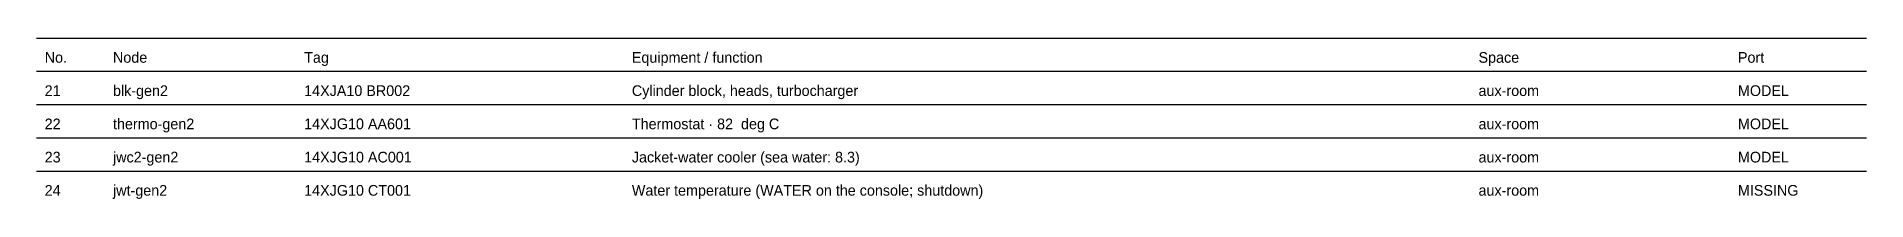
# Model space of a CAD drawing. Header units: millimetres. Extents: x 0 to 402, y -25 to 249.
# Drawn here: x 18 to 402, y 215.1 to 249 of the extents above; entities outside this region: 3.
import ezdxf

# ---------------------------------------------------------------- set-up
doc = ezdxf.new("R2010")
doc.units = ezdxf.units.MM
doc.layers.add('ANNOTATION', color=7, linetype='Continuous')
doc.layers.add('GEOMETRY', color=7, linetype='Continuous')

msp = doc.modelspace()

# ---------------------------------------------------------------- linework, layer by layer
at = {"layer": 'GEOMETRY'}
for p, q in [((18, 249), (402, 249)), ((18, 242), (402, 242)), ((18, 235), (402, 235)), ((18, 228), (402, 228)), ((18, 221), (402, 221))]:
    msp.add_line(p, q, dxfattribs=at)

# ---------------------------------------------------------------- texts
at = {"layer": 'ANNOTATION'}
for s, height, p in [('No.', 2.25, (19.7, 243.8)), ('Node', 2.25, (34.03, 243.8)), ('Tag', 2.25, (74.15, 243.8)), ('Equipment / function', 2.25, (142.92, 243.8)), ('Space', 2.25, (320.6, 243.8)), ('Port', 2.25, (375.04, 243.8)), ('21', 2.25, (19.7, 236.8)), ('blk-gen2', 2.25, (34.03, 236.8)), ('14XJA10 BR002', 2.25, (74.15, 236.8)), ('Cylinder block, heads, turbocharger', 2.25, (142.92, 236.8)), ('aux-room', 2.25, (320.6, 236.8)), ('MODEL', 2.25, (375.04, 236.8)), ('22', 2.25, (19.7, 229.8)), ('thermo-gen2', 2.25, (34.03, 229.8)), ('14XJG10 AA601', 2.25, (74.15, 229.8)), ('Thermostat · 82  deg C', 2.25, (142.92, 229.8)), ('aux-room', 2.25, (320.6, 229.8)), ('MODEL', 2.25, (375.04, 229.8)), ('23', 2.25, (19.7, 222.8)), ('jwc2-gen2', 2.25, (34.03, 222.8)), ('14XJG10 AC001', 2.25, (74.15, 222.8)), ('Jacket-water cooler (sea water: 8.3)', 2.25, (142.92, 222.8)), ('aux-room', 2.25, (320.6, 222.8)), ('MODEL', 2.25, (375.04, 222.8)), ('24', 2.25, (19.7, 215.8)), ('jwt-gen2', 2.25, (34.03, 215.8)), ('14XJG10 CT001', 2.25, (74.15, 215.8)), ('Water temperature (WATER on the console; shutdown)', 2.25, (142.92, 215.8)), ('aux-room', 2.25, (320.6, 215.8)), ('MISSING', 2.25, (375.04, 215.8)), ('JS127-PID-04-N2 | Jacket water - equipment and node schedule', 3, (0, -12)), ('FOR DESIGN REVIEW - CONSTRUCTION NOT APPROVED', 2.1, (0, -18)), ('CAD units mm. X forward from transom; Y port; Z above baseline.', 1.8, (0, -24))]:
    msp.add_text(s, height=height, dxfattribs=at).set_placement(p)

doc.saveas('drawing.dxf')
